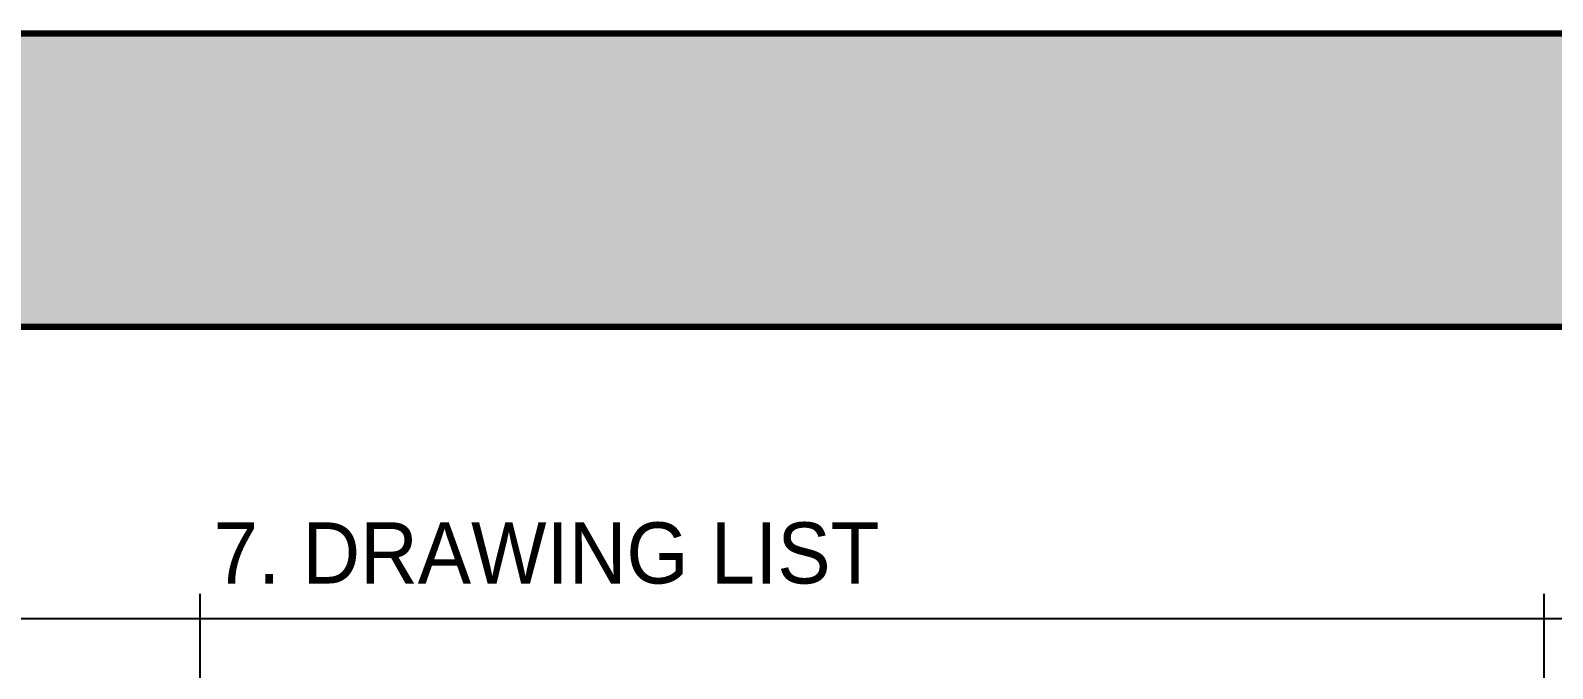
# Model space of a CAD drawing. Header units: millimetres. Extents: x -551172 to 227904, y -3435 to 261611.
# Drawn here: x -269137 to -144513, y 209410 to 261611 of the extents above; entities that cross this region are included whole.
import ezdxf

# ---------------------------------------------------------------- set-up
doc = ezdxf.new("R2010")
doc.units = ezdxf.units.MM
doc.header["$LTSCALE"] = 100
doc.layers.get('DEFPOINTS').update_dxf_attribs({"color": 248})
doc.layers.add('0 @ 1', color=7, linetype='Continuous')
doc.styles.add('YOURNAME', font='HYWULM.TTF')

# ---------------------------------------------------------------- blocks, each defined once
blk = doc.blocks.new('A-X')
h = blk.add_hatch(color=250)
h.dxf.hatch_style = 1
h.paths.add_polyline_path([(-1215354, 285577), (-675461, 285577), (-675461, 261577), (-1215354, 261577)])
h.paths.add_polyline_path([(-1215354, 21030), (-675461, 21030), (-675461, 40445), (-1215354, 40445)])
at = {"color": 1, "const_width": 500}
blk.add_lwpolyline([(-1215354, 285577), (-675461, 285577), (-675461, 21030), (-1215354, 21030)], close=True, dxfattribs=at)
blk.add_lwpolyline([(-1215354, 261577), (-675461, 261577)], dxfattribs=at)

msp = doc.modelspace()

# ---------------------------------------------------------------- linework, layer by layer
at = {"layer": 'DEFPOINTS', "color": 156}
for p, q in [((-255274.8, 215514.9), (-255274.8, 110648.4)), ((-145221.8, 215514.9), (-145221.8, 110648.4)), ((-537203.8, 213514.9), (-11030, 213514.9))]:
    msp.add_line(p, q, dxfattribs=at)

# ---------------------------------------------------------------- block references
msp.add_blockref('A-X', (664431.4, -24215.6))

# ---------------------------------------------------------------- texts
at = {"layer": '0 @ 1', "style": 'YOURNAME'}
msp.add_text('7. DRAWING LIST', height=5000, dxfattribs=at).set_placement((-254140.7, 216366.3))

doc.saveas('drawing.dxf')
